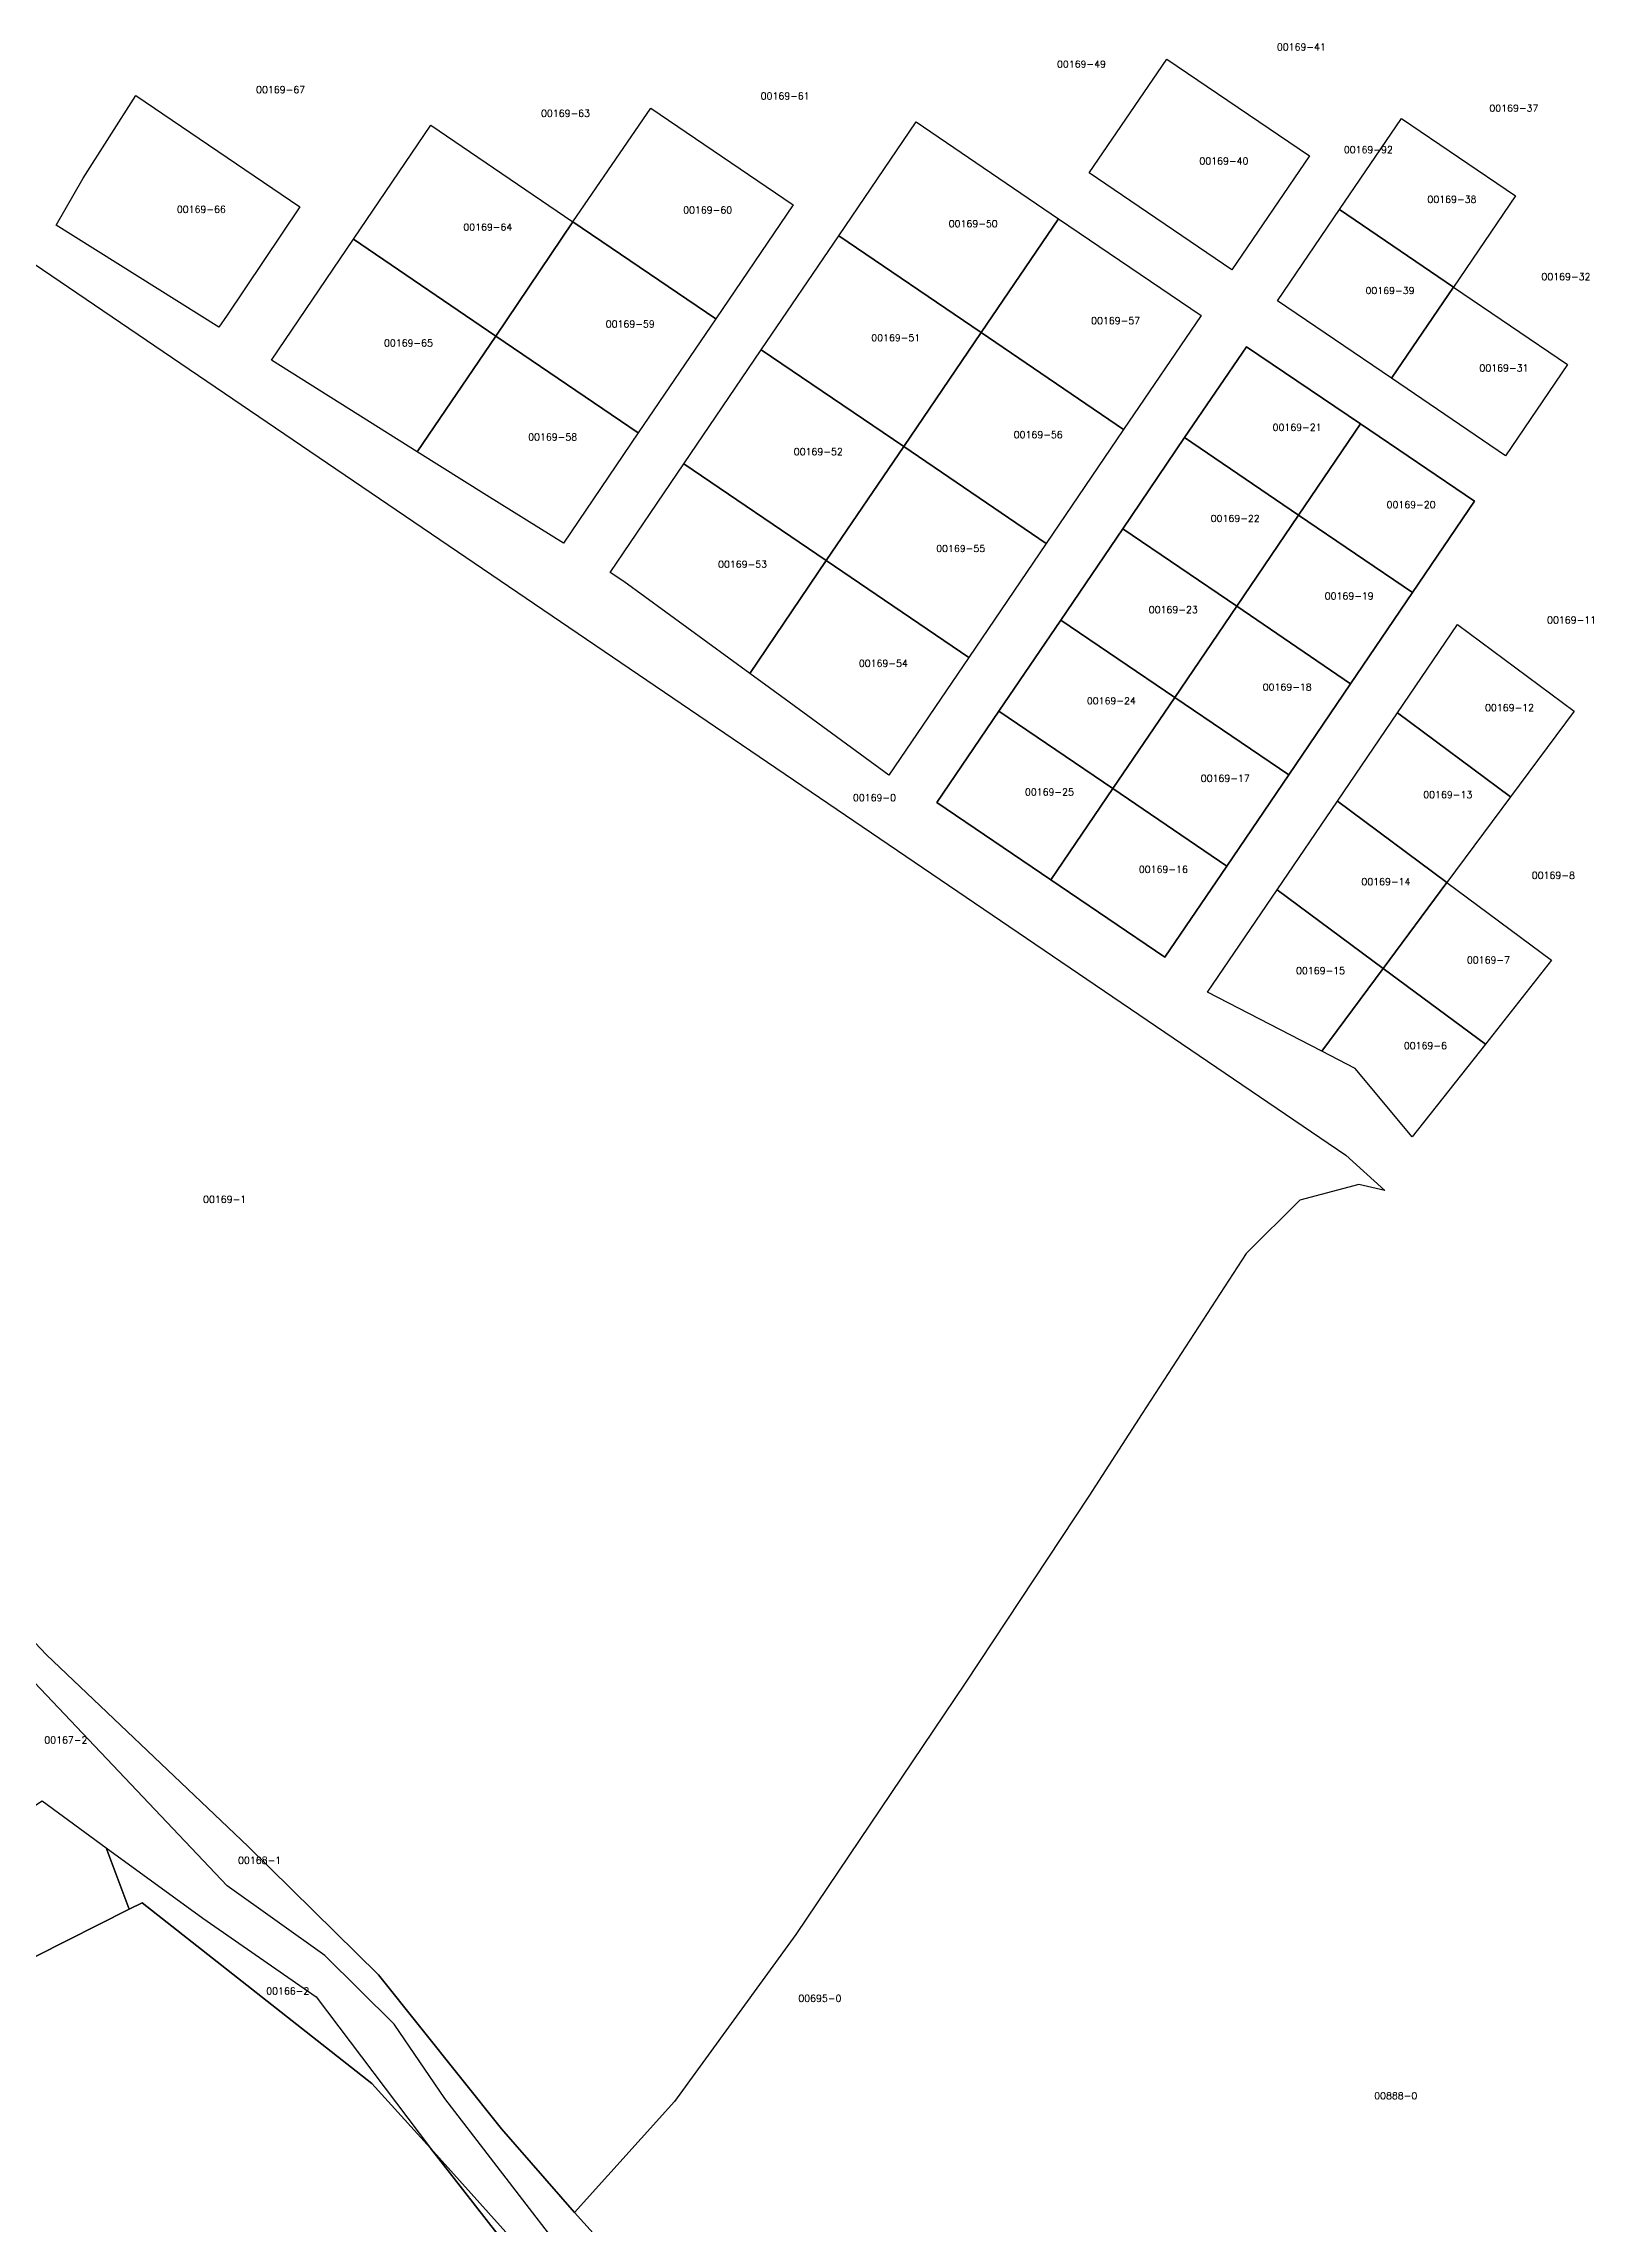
# Model space of a CAD drawing. Header units: metres. Extents: x 7423707 to 7427500, y 4706661 to 4708784.
# Drawn here: x 7425664 to 7425889, y 4708467.4 to 4708783.9 of the extents above; entities that cross this region are included whole.
import ezdxf

# ---------------------------------------------------------------- set-up
doc = ezdxf.new("R2010")
doc.units = ezdxf.units.M
doc.layers.add('Numrat_Parcelave', color=7, linetype='Continuous')
doc.layers.add('Parcelat_kadastrale2021', color=7, linetype='Continuous')
doc.styles.get("Standard").update_dxf_attribs({"font": 'simplex.shx'})

msp = doc.modelspace()

# ---------------------------------------------------------------- linework, layer by layer
at = {"layer": 'Parcelat_kadastrale2021'}
for points in [[(7425847.79, 4708767.61), (7425836.55, 4708751.07), (7425815.82, 4708765.15), (7425827.11, 4708781.66)], [(7425689.45, 4708742.74), (7425665.84, 4708757.54), (7425669.74, 4708764.4), (7425669.74, 4708764.4), (7425677.4, 4708776.36), (7425701.22, 4708760.21), (7425690.65, 4708744.51)], [(7425772.84, 4708760.5), (7425761.6, 4708743.96), (7425740.87, 4708758.04), (7425752.16, 4708774.55)], [(7425709, 4708755.51), (7425720.24, 4708772.06), (7425740.87, 4708758.04), (7425729.68, 4708741.46)], [(7425790.7, 4708772.55), (7425811.38, 4708758.5), (7425800.14, 4708741.96), (7425779.46, 4708756.01)], [(7425852.16, 4708759.81), (7425861.15, 4708773.04), (7425877.7, 4708761.8), (7425868.71, 4708748.57)], [(7425761.6, 4708743.96), (7425750.36, 4708727.41), (7425729.68, 4708741.46), (7425740.87, 4708758.04)], [(7425832.06, 4708744.45), (7425820.82, 4708727.91), (7425800.14, 4708741.96), (7425811.38, 4708758.5)], [(7425843.17, 4708746.57), (7425852.16, 4708759.81), (7425868.71, 4708748.57), (7425859.71, 4708735.33)], [(7425718.27, 4708724.67), (7425697.08, 4708737.96), (7425709, 4708755.51), (7425729.68, 4708741.46)], [(7425768.22, 4708739.46), (7425779.46, 4708756.01), (7425800.14, 4708741.96), (7425788.9, 4708725.41)], [(7425885.25, 4708737.33), (7425876.26, 4708724.09), (7425859.71, 4708735.33), (7425868.71, 4708748.57)], [(7425820.82, 4708727.91), (7425809.58, 4708711.36), (7425788.9, 4708725.41), (7425800.14, 4708741.96)], [(7425728.37, 4708718.34), (7425718.27, 4708724.67), (7425729.68, 4708741.46), (7425750.36, 4708727.41), (7425739.5, 4708711.42)], [(7425756.98, 4708722.92), (7425768.22, 4708739.46), (7425788.9, 4708725.41), (7425777.61, 4708708.91)], [(7425829.68, 4708726.72), (7425838.64, 4708739.9), (7425855.22, 4708728.72), (7425846.23, 4708715.48)], [(7425820.69, 4708713.49), (7425829.68, 4708726.72), (7425846.23, 4708715.48), (7425837.24, 4708702.25)], [(7425855.22, 4708728.72), (7425871.76, 4708717.48), (7425862.77, 4708704.24), (7425846.23, 4708715.48)], [(7425748.28, 4708705.85), (7425746.25, 4708707.13), (7425756.98, 4708722.92), (7425777.61, 4708708.91), (7425766.54, 4708692.51), (7425757.41, 4708699.18)], [(7425809.58, 4708711.36), (7425798.34, 4708694.82), (7425777.61, 4708708.91), (7425788.9, 4708725.41)], [(7425811.7, 4708700.25), (7425820.69, 4708713.49), (7425837.24, 4708702.25), (7425828.24, 4708689.01)], [(7425862.77, 4708704.24), (7425853.78, 4708691.01), (7425837.24, 4708702.25), (7425846.23, 4708715.48)], [(7425772.24, 4708688.34), (7425766.54, 4708692.51), (7425777.61, 4708708.91), (7425798.34, 4708694.82), (7425786.74, 4708677.75)], [(7425853.78, 4708691.01), (7425844.79, 4708677.77), (7425828.24, 4708689.01), (7425837.24, 4708702.25)], [(7425802.71, 4708687.02), (7425811.7, 4708700.25), (7425828.24, 4708689.01), (7425819.25, 4708675.78)], [(7425860.57, 4708686.77), (7425869.29, 4708699.6), (7425886.22, 4708687.04), (7425876.99, 4708674.59)], [(7425844.79, 4708677.77), (7425835.79, 4708664.54), (7425819.25, 4708675.78), (7425828.24, 4708689.01)], [(7425810.26, 4708662.54), (7425793.72, 4708673.78), (7425802.71, 4708687.02), (7425819.25, 4708675.78)], [(7425851.85, 4708673.94), (7425860.57, 4708686.77), (7425876.99, 4708674.59), (7425867.76, 4708662.14)], [(7425826.8, 4708651.31), (7425810.26, 4708662.54), (7425819.25, 4708675.78), (7425835.79, 4708664.54)], [(7425843.13, 4708661.11), (7425851.85, 4708673.94), (7425867.76, 4708662.14), (7425858.52, 4708649.69)], [(7425849.6, 4708637.67), (7425833.02, 4708646.22), (7425843.13, 4708661.11), (7425858.52, 4708649.69)], [(7425882.94, 4708650.88), (7425873.34, 4708638.71), (7425858.52, 4708649.69), (7425867.76, 4708662.14)], [(7425854.44, 4708635.17), (7425849.6, 4708637.67), (7425858.52, 4708649.69), (7425873.34, 4708638.71), (7425862.71, 4708625.23)], [(7425598.99, 4708636.07), (7425601.52, 4708634.98), (7425604.98, 4708628.42), (7425609.31, 4708620.63), (7425619.7, 4708602.16), (7425640.62, 4708575.17), (7425664.43, 4708550.07), (7425693.72, 4708522.22), (7425712.62, 4708503.61), (7425730.51, 4708481.24), (7425741.1, 4708469.1), (7425754.23, 4708454.61), (7425758.5, 4708449.93), (7425768.73, 4708436.73), (7425749.63, 4708450.14), (7425722.28, 4708485.64), (7425714.93, 4708496.46), (7425704.83, 4708506.42), (7425690.69, 4708516.52), (7425641.63, 4708568.18), (7425607.14, 4708614.78), (7425601.95, 4708626.61), (7425598.2, 4708632.24)], [(7425592.63, 4708470.84), (7425582.49, 4708472.83), (7425578.78, 4708478.1), (7425583.42, 4708475.6), (7425584.32, 4708476.94), (7425576.69, 4708495.2), (7425585.97, 4708502.53), (7425595.55, 4708505.82), (7425603.33, 4708488.91), (7425606.92, 4708491.76), (7425663.79, 4708528.87), (7425673.12, 4708522.04), (7425676.44, 4708513.12), (7425595.55, 4708472.31)], [(7425720.2, 4708478.43), (7425711.69, 4708487.83), (7425678.34, 4708514.08), (7425676.44, 4708513.12), (7425673.12, 4708522.04), (7425687.13, 4708511.81), (7425703.59, 4708500.43)], [(7425711.69, 4708487.83), (7425720.2, 4708478.43), (7425753.72, 4708435.48), (7425768.99, 4708418.57), (7425732.77, 4708427.11), (7425690.42, 4708435.94), (7425660.04, 4708441.47), (7425622.03, 4708448.96), (7425613.2, 4708453.75), (7425599.29, 4708469.46), (7425595.55, 4708472.31), (7425676.44, 4708513.12), (7425678.34, 4708514.08)], [(7425840.89, 4708375.45), (7425834.2, 4708379.04), (7425825.29, 4708382.77), (7425812.03, 4708388.57), (7425799.8, 4708393.55), (7425789.43, 4708401.01), (7425786.53, 4708402.77), (7425780.01, 4708407.43), (7425772.34, 4708415), (7425768.99, 4708418.57), (7425753.72, 4708435.48), (7425720.2, 4708478.43), (7425738.7, 4708457.81), (7425749.63, 4708450.14), (7425756.63, 4708441.05), (7425790.39, 4708405.99), (7425828.3, 4708390.23)]]:
    msp.add_lwpolyline(points, close=True, dxfattribs=at)
for points in [[(7425662.66, 4708751.94), (7425853.07, 4708622.58), (7425858.76, 4708617.46), (7425854.99, 4708618.32), (7425846.42, 4708616.05), (7425838.59, 4708608.29), (7425823.52, 4708585.09), (7425815.76, 4708573.09), (7425797.82, 4708545.94), (7425773.25, 4708509.48), (7425755.61, 4708485.24), (7425741.1, 4708469.1), (7425730.51, 4708481.24), (7425712.62, 4708503.61), (7425693.72, 4708522.22), (7425664.43, 4708550.07), (7425640.62, 4708575.17)], [(7425810.26, 4708662.54), (7425826.8, 4708651.31), (7425835.79, 4708664.54), (7425844.79, 4708677.77), (7425853.78, 4708691.01), (7425862.77, 4708704.24), (7425871.76, 4708717.48), (7425855.22, 4708728.72), (7425838.64, 4708739.9), (7425829.68, 4708726.72), (7425820.69, 4708713.49), (7425811.7, 4708700.25), (7425802.71, 4708687.02), (7425793.72, 4708673.78), (7425810.26, 4708662.54)]]:
    msp.add_lwpolyline(points, dxfattribs=at)

# ---------------------------------------------------------------- texts
at = {"layer": 'Numrat_Parcelave'}
for s, p in [('00169-41', (7425843.07, 4708782.91)), ('00169-49', (7425811.14, 4708780.43)), ('00169-67', (7425694.87, 4708776.72)), ('00169-61', (7425768.12, 4708775.8)), ('00169-63', (7425736.23, 4708773.29)), ('00169-37', (7425873.92, 4708774.04)), ('00169-40', (7425831.82, 4708766.37)), ('00169-92', (7425852.79, 4708768.02)), ('00169-38', (7425864.93, 4708760.81)), ('00169-66', (7425683.36, 4708759.36)), ('00169-64', (7425724.95, 4708756.77)), ('00169-60', (7425756.87, 4708759.26)), ('00169-50', (7425795.42, 4708757.26)), ('00169-39', (7425855.94, 4708747.57)), ('00169-32', (7425881.48, 4708749.57)), ('00169-59', (7425745.63, 4708742.73)), ('00169-51', (7425784.18, 4708740.71)), ('00169-57', (7425816.1, 4708743.21)), ('00169-65', (7425713.43, 4708739.96)), ('00169-31', (7425872.48, 4708736.33)), ('00169-58', (7425734.37, 4708726.3)), ('00169-56', (7425804.86, 4708726.66)), ('00169-21', (7425842.45, 4708727.71)), ('00169-52', (7425772.93, 4708724.18)), ('00169-20', (7425859, 4708716.48)), ('00169-22', (7425833.46, 4708714.49)), ('00169-55', (7425793.61, 4708710.13)), ('00169-53', (7425761.94, 4708707.85)), ('00169-19', (7425850.01, 4708703.25)), ('00169-23', (7425824.47, 4708701.25)), ('00169-11', (7425882.3, 4708699.75)), ('00169-54', (7425782.38, 4708693.45)), ('00169-18', (7425841.01, 4708690.01)), ('00169-24', (7425815.48, 4708688.02)), ('00169-12', (7425873.29, 4708687.04)), ('00169-25', (7425806.49, 4708674.78)), ('00169-17', (7425832.02, 4708676.78)), ('00169-13', (7425864.32, 4708674.4)), ('00169-0', (7425781.52, 4708673.96)), ('00169-16', (7425823.03, 4708663.55)), ('00169-14', (7425855.34, 4708661.76)), ('00169-8', (7425880.08, 4708662.7)), ('00169-15', (7425845.85, 4708648.87)), ('00169-7', (7425870.66, 4708650.39)), ('00169-6', (7425861.5, 4708637.97)), ('00169-1', (7425687.17, 4708615.68)), ('00167-2', (7425664.12, 4708537.2)), ('00168-1', (7425692.24, 4708519.72)), ('00166-2', (7425696.34, 4708500.77)), ('00695-0', (7425773.59, 4708499.71)), ('00888-0', (7425857.2, 4708485.55))]:
    msp.add_text(s, height=1, dxfattribs=at).set_placement(p)

doc.saveas('drawing.dxf')
